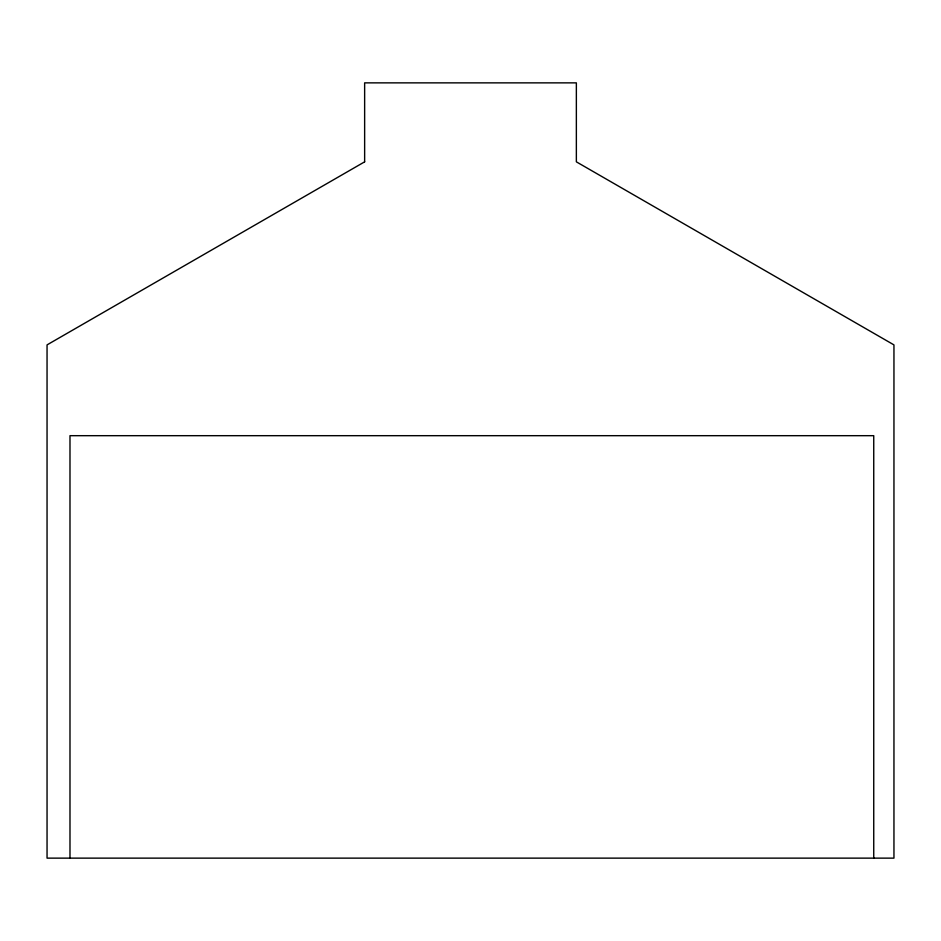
<?xml version="1.0" encoding="UTF-8"?>
<svg xmlns="http://www.w3.org/2000/svg" width="941" height="941" viewBox="0 0 941 941"><rect width="100%" height="100%" fill="white"/><g stroke="black" fill="none" stroke-linecap="round" stroke-linejoin="round"><path stroke-width="1.41" d="M873.742 858.133L873.742 435.683L69.987 435.683L69.987 858.133M364.637 161.84L47.05 344.888L47.05 858.133L893.95 858.133L893.95 344.888L576.362 161.84L576.362 82.867L364.637 82.867L364.637 161.84"/></g></svg>
